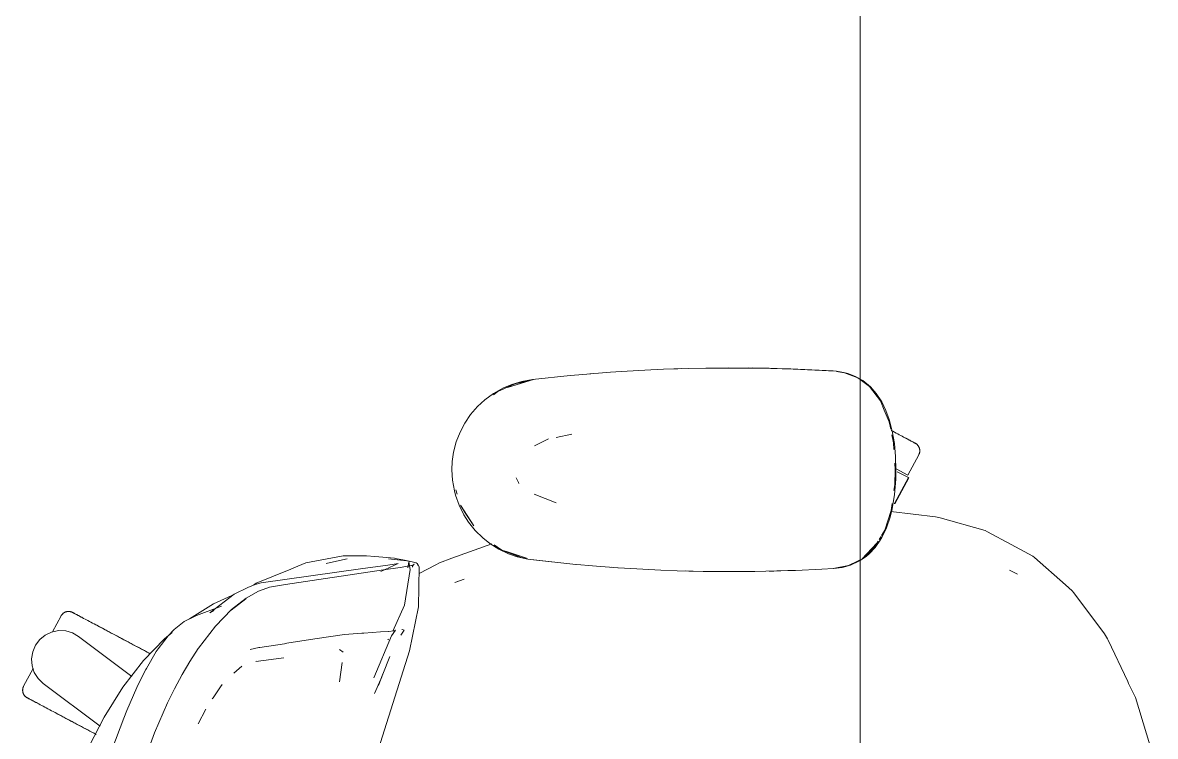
# Model space of a CAD drawing. Header units: millimetres. Extents: x 155927 to 317870, y -36033 to 97293.
# Drawn here: x 185145 to 185684, y 33683 to 34023 of the extents above; entities that cross this region are included whole.
import ezdxf

# ---------------------------------------------------------------- set-up
doc = ezdxf.new("R2010")
doc.units = ezdxf.units.MM
doc.header["$MEASUREMENT"] = 0
doc.layers.add('G-IMPT', color=8, linetype='CONTINUOUS', lineweight=9)
doc.layers.add('I-FURN', color=8, linetype='CONTINUOUS', lineweight=9)

msp = doc.modelspace()

# ---------------------------------------------------------------- linework, layer by layer
at = {"layer": 'G-IMPT'}
for p, q in [((185469.8, 33858.74), (185461.39, 33858.57)), ((185469.8, 33858.74), (185480.6, 33858.83)), ((185469.8, 33858.74), (185489.99, 33858.79)), ((185469.8, 33858.74), (185499.82, 33858.62)), ((185499.82, 33858.62), (185480.6, 33858.83)), ((185489.5, 33858.74), (185492.03, 33858.77)), ((185489.99, 33858.79), (185499.82, 33858.62)), ((185489.99, 33858.79), (185511.39, 33858.28)), ((185489.99, 33858.79), (185510.18, 33858.32)), ((185492.03, 33858.77), (185493.94, 33858.69)), ((185499.82, 33858.62), (185511.39, 33858.28)), ((185387.78, 33853.3), (185375.31, 33849.47)), ((185387.26, 33853.3), (185382.22, 33852.4)), ((185387.78, 33853.3), (185384.46, 33852.38)), ((185405.19, 33855.2), (185387.26, 33853.3)), ((185409.32, 33855.55), (185405.19, 33855.2)), ((185424.38, 33856.8), (185409.32, 33855.55)), ((185416.19, 33856.15), (185414.52, 33855.98)), ((185424.38, 33856.8), (185429.46, 33857.12)), ((185429.46, 33857.12), (185443.6, 33857.93)), ((185449.63, 33858.19), (185443.6, 33857.93)), ((185449.63, 33858.19), (185461.39, 33858.57)), ((185454.51, 33858.33), (185456.45, 33858.44)), ((185456.45, 33858.44), (185457.95, 33858.45)), ((185511.39, 33858.28), (185510.18, 33858.32)), ((185510.18, 33858.32), (185531.96, 33857.23)), ((185510.18, 33858.32), (185530.35, 33857.35)), ((185511.39, 33858.28), (185531.96, 33857.23)), ((185528.12, 33857.43), (185530.35, 33857.35)), ((185531.96, 33857.23), (185530.35, 33857.35)), ((185531.96, 33857.23), (185533.61, 33856.98)), ((185535.82, 33856.52), (185531.98, 33857.1)), ((185536, 33856.54), (185533.61, 33856.98)), ((185535.82, 33856.52), (185542.02, 33854.11)), ((185536, 33856.54), (185537.35, 33856.17)), ((185540.99, 33854.78), (185537.35, 33856.17)), ((185540.99, 33854.78), (185543.23, 33853.5)), ((185542.02, 33854.11), (185543.23, 33853.21)), ((185543.23, 33853.5), (185544.42, 33852.82)), ((185543.23, 33853.21), (185547.64, 33849.94)), ((185373.12, 33849.13), (185368.68, 33846.61)), ((185378.81, 33851.25), (185370.74, 33847.52)), ((185373.12, 33849.13), (185377.36, 33850.94)), ((185375.31, 33849.47), (185384.46, 33852.38)), ((185377.36, 33850.94), (185382.22, 33852.4)), ((185378.81, 33851.25), (185387.21, 33853.17)), ((185544.42, 33852.82), (185548.16, 33849.74)), ((185547.64, 33849.94), (185552.86, 33843.15)), ((185550.83, 33846.7), (185548.16, 33849.74)), ((185364.59, 33843.62), (185361.16, 33840.45)), ((185364.59, 33843.62), (185368.68, 33846.61)), ((185368.63, 33845.92), (185370.74, 33847.52)), ((185553.48, 33842.65), (185550.83, 33846.7)), ((185552.86, 33843.15), (185554.7, 33838.76)), ((185553.48, 33842.65), (185555.47, 33838.58)), ((185357.83, 33836.62), (185361.16, 33840.45)), ((185557.03, 33833.13), (185554.7, 33838.76)), ((185557.05, 33834.25), (185555.47, 33838.58)), ((185355, 33832.45), (185352.81, 33828.29)), ((185355, 33832.45), (185357.83, 33836.62)), ((185557.03, 33833.13), (185557.74, 33829.67)), ((185557.05, 33834.25), (185558.48, 33828.77)), ((185352.81, 33828.29), (185350.98, 33823.57)), ((185405.98, 33827.33), (185398.54, 33825.76)), ((185558.3, 33826.92), (185559.07, 33823.17)), ((185559.48, 33822.83), (185558.48, 33828.77)), ((185349.72, 33818.71), (185350.98, 33823.57)), ((185388.15, 33821.72), (185394.93, 33824.99)), ((185559.07, 33823.17), (185559.26, 33819.97)), ((185559.48, 33822.83), (185560.05, 33816.68)), ((185349.72, 33818.71), (185349.07, 33814.19)), ((185560.23, 33810.35), (185560.05, 33816.68)), ((185348.9, 33810.35), (185349.07, 33814.19)), ((185348.9, 33810.35), (185349.2, 33805.31)), ((185559.62, 33803.18), (185559.85, 33810.35)), ((185559.66, 33813.46), (185559.85, 33810.35)), ((185560.14, 33805.84), (185560.23, 33810.35)), ((185349.2, 33805.31), (185350.07, 33800.36)), ((185379.51, 33806.52), (185380.53, 33804.3)), ((185560.14, 33805.84), (185559.56, 33798.52)), ((185350.07, 33800.36), (185350.64, 33798.23)), ((185351.44, 33798.67), (185350.82, 33800.7)), ((185380.53, 33804.3), (185380.83, 33803.85)), ((185559.62, 33803.18), (185559.23, 33800.4)), ((185352.35, 33793.46), (185350.64, 33798.23)), ((185398.48, 33794.63), (185388.05, 33798.77)), ((185558.36, 33794.21), (185557.9, 33790.92)), ((185558.45, 33791.76), (185559.56, 33798.52)), ((185352.35, 33793.46), (185354.59, 33788.95)), ((185353, 33793.55), (185355.16, 33789.88)), ((185353, 33793.55), (185359.32, 33783.6)), ((185354.59, 33788.95), (185356.86, 33785.4)), ((185355.16, 33789.88), (185359.32, 33783.6)), ((185557.9, 33790.92), (185554.87, 33781.53)), ((185557.47, 33787.84), (185558.45, 33791.76)), ((185557.78, 33790.42), (185579.06, 33788)), ((185360.05, 33781.42), (185356.86, 33785.4)), ((185557.47, 33787.84), (185555.73, 33782.75)), ((185581.32, 33787.37), (185579.06, 33788)), ((185581.32, 33787.37), (185602.66, 33781.36)), ((185360.05, 33781.42), (185363.65, 33777.87)), ((185363.65, 33777.87), (185366.96, 33775.25)), ((185553.12, 33778.61), (185552.26, 33777.17)), ((185553.52, 33778.11), (185552.72, 33776.74)), ((185554.87, 33781.53), (185553.4, 33779.08)), ((185555.73, 33782.75), (185553.52, 33778.11)), ((185602.66, 33781.36), (185603.78, 33780.76)), ((185603.78, 33780.76), (185615.01, 33774.75)), ((185367.85, 33775.13), (185348.91, 33768.19)), ((185371.28, 33772.52), (185366.96, 33775.25)), ((185372.61, 33772.13), (185369.03, 33774.55)), ((185371.28, 33772.52), (185375.87, 33770.33)), ((185551.1, 33775.32), (185544.2, 33767.92)), ((185549.9, 33773.23), (185544.2, 33767.92)), ((185549.68, 33773.69), (185546.61, 33770.16)), ((185547.41, 33770.24), (185550.27, 33773.28)), ((185551.1, 33775.32), (185549.82, 33773.85)), ((185551.79, 33776.38), (185549.9, 33773.23)), ((185550.27, 33773.28), (185552.72, 33776.74)), ((185615.01, 33774.75), (185625.45, 33769.17)), ((185297.14, 33769.29), (185279.44, 33766.05)), ((185299, 33767.88), (185289.69, 33765.84)), ((185297.14, 33769.29), (185304.1, 33769.32)), ((185304.1, 33769.32), (185308.27, 33769.32)), ((185312.23, 33768.98), (185308.27, 33769.32)), ((185321.55, 33768.17), (185312.23, 33768.98)), ((185321.39, 33767.65), (185318.79, 33767.87)), ((185326.07, 33767.14), (185321.39, 33767.65)), ((185321.55, 33768.17), (185322.02, 33768.13)), ((185322.02, 33768.13), (185326.27, 33767.32)), ((185326.69, 33767.06), (185326.07, 33767.14)), ((185326.27, 33767.32), (185328.6, 33766.87)), ((185326.69, 33767.06), (185329.96, 33766.52)), ((185348.91, 33768.19), (185342.94, 33766)), ((185381.83, 33768.52), (185372.61, 33772.13)), ((185372.61, 33772.13), (185375.31, 33771.23)), ((185372.61, 33772.13), (185384.46, 33768.31)), ((185375.31, 33771.23), (185384.46, 33768.31)), ((185375.87, 33770.33), (185380, 33768.88)), ((185384.96, 33767.73), (185380, 33768.88)), ((185384.88, 33767.94), (185381.83, 33768.52)), ((185384.96, 33767.73), (185407.91, 33765.27)), ((185384.96, 33767.73), (185387.78, 33767.4)), ((185384.96, 33767.73), (185406.4, 33765.38)), ((185407.91, 33765.27), (185387.78, 33767.4)), ((185541.96, 33766.82), (185543.23, 33767.45)), ((185543.23, 33767.15), (185546.09, 33769.1)), ((185544.2, 33767.92), (185546.61, 33770.16)), ((185547.41, 33770.24), (185546.09, 33769.1)), ((185626.11, 33768.58), (185625.45, 33769.17)), ((185640.9, 33755.56), (185626.11, 33768.58)), ((185255.76, 33756.27), (185272.22, 33763.07)), ((185305.41, 33763.1), (185258.2, 33756.43)), ((185272.22, 33763.07), (185275.58, 33764.46)), ((185279.44, 33766.05), (185275.58, 33764.46)), ((185316.38, 33762.72), (185285.5, 33758.16)), ((185289.69, 33765.84), (185289.12, 33765.68)), ((185305.41, 33763.1), (185316.08, 33764.54)), ((185323.26, 33765.74), (185315.13, 33761.88)), ((185317.38, 33764.76), (185316.08, 33764.54)), ((185324.23, 33763.83), (185316.38, 33762.72)), ((185317.38, 33764.76), (185322.4, 33765.59)), ((185323.26, 33765.74), (185322.4, 33765.59)), ((185330.5, 33764.94), (185324.23, 33763.83)), ((185326.33, 33745.84), (185329.05, 33762.88)), ((185327.87, 33763.59), (185328.6, 33766.87)), ((185327.87, 33763.59), (185328.36, 33766.46)), ((185328.36, 33766.46), (185329.05, 33762.88)), ((185329.88, 33764.77), (185330.98, 33765.33)), ((185329.88, 33764.77), (185330.5, 33764.94)), ((185331.83, 33765.97), (185329.96, 33766.52)), ((185330.08, 33763.89), (185330.15, 33764.39)), ((185330.47, 33764.93), (185330.15, 33764.39)), ((185330.47, 33764.93), (185330.98, 33765.33)), ((185331.83, 33765.97), (185332.37, 33765.65)), ((185332.37, 33765.65), (185332.74, 33765.16)), ((185333.35, 33764.12), (185332.74, 33765.16)), ((185332.87, 33764.53), (185332.74, 33765.16)), ((185332.74, 33765.16), (185332.76, 33765.08)), ((185332.87, 33764.53), (185332.76, 33765.08)), ((185332.96, 33745.14), (185333.35, 33764.12)), ((185333.28, 33760.93), (185341.18, 33765.08)), ((185341.18, 33765.08), (185342.94, 33766)), ((185406.4, 33765.38), (185417.79, 33764.39)), ((185428.08, 33763.66), (185417.79, 33764.39)), ((185426.04, 33763.8), (185424.62, 33763.93)), ((185426.04, 33763.8), (185427.94, 33763.71)), ((185428.08, 33763.66), (185436.95, 33763.1)), ((185448.26, 33762.56), (185436.95, 33763.1)), ((185448.26, 33762.56), (185456.14, 33762.27)), ((185468.44, 33761.97), (185456.14, 33762.27)), ((185460.01, 33762.19), (185461.67, 33762.11)), ((185461.67, 33762.11), (185463.74, 33762.11)), ((185468.44, 33761.97), (185473.91, 33761.9)), ((185488.63, 33761.89), (185473.91, 33761.9)), ((185493.14, 33761.95), (185488.63, 33761.89)), ((185493.14, 33761.95), (185508.81, 33762.32)), ((185499.87, 33762.12), (185502.08, 33762.12)), ((185505.41, 33762.27), (185502.08, 33762.12)), ((185508.81, 33762.32), (185512.35, 33762.45)), ((185524.91, 33763.06), (185512.35, 33762.45)), ((185524.91, 33763.06), (185530.58, 33763.35)), ((185537.7, 33764.72), (185530.35, 33763.35)), ((185530.58, 33763.35), (185534.59, 33763.85)), ((185534.59, 33763.85), (185538.54, 33764.91)), ((185541.96, 33766.82), (185537.7, 33764.72)), ((185542.87, 33766.9), (185538.54, 33764.91)), ((185615.85, 33761.73), (185614.26, 33762.51)), ((185618.15, 33760.56), (185614.26, 33762.51)), ((185618.15, 33760.56), (185615.85, 33761.73)), ((185254.59, 33755.5), (185255.76, 33756.27)), ((185258.2, 33756.43), (185255.21, 33755.78)), ((185285.5, 33758.16), (185269.74, 33755.77)), ((185350.22, 33756.59), (185354.68, 33758.23)), ((185350.22, 33756.59), (185350.8, 33756.85)), ((185354.68, 33758.23), (185350.8, 33756.85)), ((185233.62, 33742.24), (185245.32, 33751.18)), ((185251.84, 33754.22), (185245.32, 33751.18)), ((185251.02, 33749.21), (185256.85, 33752.5)), ((185251.84, 33754.22), (185255.21, 33755.78)), ((185256.85, 33752.5), (185257.28, 33752.71)), ((185262.07, 33754.47), (185257.28, 33752.71)), ((185262.07, 33754.47), (185269.74, 33755.77)), ((185640.9, 33755.56), (185644.16, 33752.69)), ((185644.88, 33751.72), (185644.16, 33752.69)), ((185659.45, 33732.23), (185644.88, 33751.72)), ((185235.5, 33746.53), (185224.06, 33739.4)), ((185239.27, 33745.47), (185227.36, 33740.96)), ((185244.13, 33750.51), (185235.5, 33746.53)), ((185243.84, 33743.49), (185250.79, 33748.89)), ((185243.84, 33743.49), (185247.42, 33746.3)), ((185251.02, 33749.21), (185244.05, 33743.79)), ((185250.79, 33748.89), (185247.42, 33746.3)), ((185326.33, 33745.84), (185320.72, 33733.49)), ((185225.14, 33739.89), (185227.36, 33740.96)), ((185233.62, 33742.24), (185235.65, 33743.4)), ((185236.32, 33735.89), (185244.05, 33743.79)), ((185332.96, 33745.14), (185328.77, 33724.18)), ((185221.56, 33738.1), (185216.7, 33734.24)), ((185221.56, 33738.1), (185222.7, 33738.71)), ((185222.7, 33738.71), (185225.14, 33739.89)), ((185236.32, 33735.89), (185228.3, 33725.46)), ((185212.13, 33729.79), (185202.18, 33719.5)), ((185213.8, 33731.21), (185209.09, 33725.08)), ((185212.13, 33729.79), (185215.81, 33732.79)), ((185216.7, 33734.24), (185213.8, 33731.21)), ((185283.68, 33729.82), (185270.32, 33727.71)), ((185283.68, 33729.82), (185297.75, 33731.85)), ((185297.83, 33731.86), (185297.75, 33731.85)), ((185297.83, 33731.86), (185306.07, 33732.48)), ((185306.07, 33732.48), (185307.06, 33732.55)), ((185307.06, 33732.55), (185314.91, 33733.12)), ((185320.23, 33731.34), (185311.79, 33711.36)), ((185314.91, 33733.12), (185318.79, 33733.41)), ((185318.77, 33729.62), (185318.34, 33729.35)), ((185318.87, 33733.42), (185318.79, 33733.41)), ((185318.87, 33733.42), (185321.25, 33733.71)), ((185321.99, 33734), (185320.23, 33731.34)), ((185321.26, 33733.72), (185321.25, 33733.71)), ((185321.26, 33733.72), (185321.99, 33734)), ((185324.6, 33731.55), (185326.13, 33734.03)), ((185326.19, 33734.01), (185324.6, 33731.55)), ((185326.13, 33734.03), (185324.64, 33731.56)), ((185325.09, 33734.33), (185325.25, 33734.31)), ((185325.25, 33734.31), (185326.13, 33734.03)), ((185326.19, 33734.01), (185326.13, 33734.03)), ((185659.45, 33732.23), (185659.91, 33731.46)), ((185659.91, 33731.46), (185660.85, 33729.88)), ((185661.28, 33729.17), (185660.85, 33729.88)), ((185209.09, 33725.08), (185208.23, 33723.79)), ((185224.25, 33719.1), (185228.13, 33725.2)), ((185228.13, 33725.2), (185228.3, 33725.46)), ((185252.86, 33724.77), (185255.03, 33725.23)), ((185255.03, 33725.23), (185257.01, 33725.66)), ((185257.48, 33725.73), (185257.01, 33725.66)), ((185269.2, 33727.53), (185257.48, 33725.73)), ((185269.2, 33727.53), (185269.81, 33727.63)), ((185270.32, 33727.71), (185269.81, 33727.63)), ((185297.09, 33723.47), (185295.45, 33724.75)), ((185312.78, 33673.94), (185328.77, 33724.18)), ((185661.28, 33729.17), (185670.54, 33709.53)), ((185192.37, 33706.9), (185202.18, 33719.5)), ((185203.49, 33715.79), (185208.23, 33723.79)), ((185224.25, 33719.1), (185220.48, 33712.87)), ((185268.9, 33720.85), (185255.54, 33719.07)), ((185255.54, 33719.07), (185256.02, 33719.22)), ((185296.73, 33718.53), (185295.34, 33709.36)), ((185296.73, 33718.53), (185296.69, 33718.18)), ((185316.09, 33712.99), (185319.34, 33721.46)), ((185203.19, 33715.19), (185199.19, 33707.18)), ((185203.19, 33715.19), (185203.49, 33715.79)), ((185245.05, 33713.57), (185248.95, 33716.91)), ((185316.09, 33713.2), (185313.89, 33707.65)), ((185314.07, 33708.09), (185316.09, 33713.2)), ((185216.91, 33706.08), (185220.48, 33712.87)), ((185238.77, 33706.94), (185239.52, 33708.04)), ((185315.06, 33710.62), (185312.02, 33703.9)), ((185316.09, 33712.99), (185314.07, 33708.09)), ((185670.54, 33709.53), (185670.98, 33708.61)), ((185674.17, 33701.85), (185670.98, 33708.61)), ((185183.4, 33692.6), (185192.37, 33706.9)), ((185198.97, 33706.74), (185194.19, 33695.78)), ((185198.97, 33706.74), (185199.19, 33707.18)), ((185216.91, 33706.08), (185213.52, 33699.36)), ((185238.77, 33706.94), (185235.28, 33701.81)), ((185207.34, 33685.13), (185213.52, 33699.36)), ((185235.28, 33701.81), (185234.88, 33701.23)), ((185674.17, 33701.85), (185679.49, 33684.58)), ((185176.3, 33678.82), (185183.4, 33692.6)), ((185187.11, 33677.03), (185192.72, 33692.1)), ((185194.19, 33695.78), (185192.72, 33692.1)), ((185231.75, 33696.33), (185228.21, 33689.36)), ((185201.88, 33670.25), (185207.34, 33685.13)), ((185679.49, 33684.58), (185683.68, 33670.97))]:
    msp.add_line(p, q, dxfattribs=at)
at = {"layer": 'I-FURN'}
for p, q in [((185543.23, 34208.14), (185543.23, 32808.14)), ((185543.23, 32808.14), (185543.23, 34208.14)), ((185558.71, 33828.65), (185557.88, 33829.09)), ((185559.52, 33828.21), (185558.71, 33828.65)), ((185560.31, 33827.8), (185559.52, 33828.21)), ((185561.07, 33827.39), (185560.31, 33827.8)), ((185561.81, 33827), (185561.07, 33827.39)), ((185562.51, 33826.62), (185561.81, 33827)), ((185563.19, 33826.26), (185562.51, 33826.62)), ((185563.84, 33825.92), (185563.19, 33826.26)), ((185564.46, 33825.59), (185563.84, 33825.92)), ((185565.04, 33825.28), (185564.46, 33825.59)), ((185564.73, 33825.45), (185565.3, 33825.14)), ((185565.59, 33824.99), (185565.04, 33825.28)), ((185565.3, 33825.14), (185565.83, 33824.86)), ((185566.11, 33824.71), (185565.59, 33824.99)), ((185565.83, 33824.86), (185566.34, 33824.59)), ((185566.59, 33824.46), (185566.11, 33824.71)), ((185566.34, 33824.59), (185566.8, 33824.34)), ((185567.04, 33824.22), (185566.59, 33824.46)), ((185566.8, 33824.34), (185567.23, 33824.12)), ((185567.45, 33824), (185567.04, 33824.22)), ((185567.23, 33824.12), (185567.62, 33823.91)), ((185567.82, 33823.8), (185567.45, 33824)), ((185567.62, 33823.91), (185567.98, 33823.72)), ((185568.16, 33823.62), (185567.82, 33823.8)), ((185567.98, 33823.72), (185568.3, 33823.55)), ((185568.45, 33823.47), (185568.16, 33823.62)), ((185568.3, 33823.55), (185568.58, 33823.4)), ((185568.71, 33823.33), (185568.45, 33823.47)), ((185568.58, 33823.4), (185568.82, 33823.27)), ((185568.93, 33823.21), (185568.71, 33823.33)), ((185568.82, 33823.27), (185569.02, 33823.17)), ((185569.11, 33823.12), (185568.93, 33823.21)), ((185569.02, 33823.17), (185569.18, 33823.08)), ((185569.25, 33823.04), (185569.11, 33823.12)), ((185569.18, 33823.08), (185569.3, 33823.01)), ((185569.35, 33822.99), (185569.25, 33823.04)), ((185569.3, 33823.01), (185569.38, 33822.97)), ((185569.41, 33822.96), (185569.35, 33822.99)), ((185569.38, 33822.97), (185569.43, 33822.95)), ((185569.43, 33822.95), (185569.41, 33822.96)), ((185569.43, 33822.95), (185569.57, 33822.87)), ((185569.43, 33822.95), (185569.43, 33822.95)), ((185569.57, 33822.87), (185569.71, 33822.78)), ((185569.71, 33822.78), (185569.84, 33822.69)), ((185569.84, 33822.69), (185569.97, 33822.6)), ((185569.97, 33822.6), (185570.1, 33822.5)), ((185570.1, 33822.5), (185570.22, 33822.39)), ((185570.22, 33822.39), (185570.34, 33822.28)), ((185570.34, 33822.28), (185570.45, 33822.17)), ((185570.45, 33822.17), (185570.56, 33822.05)), ((185570.56, 33822.05), (185570.67, 33821.93)), ((185570.67, 33821.93), (185570.77, 33821.8)), ((185570.77, 33821.8), (185570.86, 33821.67)), ((185570.86, 33821.67), (185570.95, 33821.53)), ((185570.95, 33821.53), (185571.03, 33821.4)), ((185571.03, 33821.4), (185571.11, 33821.26)), ((185571.11, 33821.26), (185571.18, 33821.11)), ((185571.18, 33821.11), (185571.25, 33820.96)), ((185571.25, 33820.96), (185571.31, 33820.81)), ((185565.95, 33807.81), (185571.1, 33817.49)), ((185571.12, 33817.53), (185571.1, 33817.49)), ((185571.19, 33817.68), (185571.12, 33817.53)), ((185571.25, 33817.83), (185571.19, 33817.68)), ((185571.31, 33817.98), (185571.25, 33817.83)), ((185571.31, 33820.81), (185571.36, 33820.66)), ((185571.37, 33818.13), (185571.31, 33817.98)), ((185571.36, 33820.66), (185571.41, 33820.51)), ((185571.42, 33818.28), (185571.37, 33818.13)), ((185571.41, 33820.51), (185571.45, 33820.35)), ((185571.46, 33818.44), (185571.42, 33818.28)), ((185571.45, 33820.35), (185571.49, 33820.2)), ((185571.49, 33818.59), (185571.46, 33818.44)), ((185571.49, 33820.2), (185571.52, 33820.04)), ((185571.52, 33818.75), (185571.49, 33818.59)), ((185571.52, 33820.04), (185571.54, 33819.88)), ((185571.54, 33818.91), (185571.52, 33818.75)), ((185571.54, 33819.88), (185571.56, 33819.72)), ((185571.56, 33819.07), (185571.54, 33818.91)), ((185571.56, 33819.72), (185571.57, 33819.56)), ((185571.57, 33819.23), (185571.56, 33819.07)), ((185571.57, 33819.56), (185571.57, 33819.4)), ((185571.57, 33819.4), (185571.57, 33819.23)), ((185560.32, 33810.8), (185565.95, 33807.81)), ((185566.13, 33806.58), (185559.56, 33794.22)), ((185559.73, 33794.13), (185566.3, 33806.49)), ((185560.84, 33809.39), (185566.13, 33806.58)), ((185559.56, 33794.22), (185559.46, 33794.27)), ((185162.9, 33740.76), (185158.87, 33733.18)), ((185162.9, 33740.76), (185162.98, 33740.9)), ((185162.98, 33740.9), (185163.06, 33741.04)), ((185163.06, 33741.04), (185163.15, 33741.17)), ((185163.15, 33741.17), (185163.25, 33741.3)), ((185163.25, 33741.3), (185163.35, 33741.43)), ((185163.35, 33741.43), (185163.45, 33741.55)), ((185163.45, 33741.55), (185163.56, 33741.67)), ((185163.56, 33741.67), (185163.68, 33741.78)), ((185163.68, 33741.78), (185163.79, 33741.89)), ((185163.79, 33741.89), (185163.92, 33741.99)), ((185163.92, 33741.99), (185164.04, 33742.09)), ((185164.04, 33742.09), (185164.18, 33742.19)), ((185164.18, 33742.19), (185164.31, 33742.28)), ((185164.31, 33742.28), (185164.45, 33742.36)), ((185164.45, 33742.36), (185164.59, 33742.44)), ((185164.59, 33742.44), (185164.73, 33742.51)), ((185164.73, 33742.51), (185164.88, 33742.57)), ((185164.88, 33742.57), (185165.03, 33742.64)), ((185165.03, 33742.64), (185165.18, 33742.69)), ((185165.18, 33742.69), (185165.34, 33742.74)), ((185165.34, 33742.74), (185165.49, 33742.78)), ((185165.49, 33742.78), (185165.65, 33742.81)), ((185165.65, 33742.81), (185165.81, 33742.84)), ((185165.81, 33742.84), (185165.97, 33742.87)), ((185165.97, 33742.87), (185166.13, 33742.88)), ((185166.13, 33742.88), (185166.29, 33742.89)), ((185166.29, 33742.89), (185166.45, 33742.9)), ((185166.45, 33742.9), (185166.61, 33742.89)), ((185166.61, 33742.89), (185166.77, 33742.88)), ((185166.77, 33742.88), (185166.93, 33742.87)), ((185166.93, 33742.87), (185167.09, 33742.85)), ((185167.09, 33742.85), (185167.25, 33742.82)), ((185167.25, 33742.82), (185167.41, 33742.78)), ((185167.41, 33742.78), (185167.56, 33742.74)), ((185167.56, 33742.74), (185167.72, 33742.69)), ((185167.72, 33742.69), (185167.87, 33742.64)), ((185167.87, 33742.64), (185168.02, 33742.58)), ((185168.02, 33742.58), (185168.17, 33742.52)), ((185168.17, 33742.52), (185168.31, 33742.44)), ((185168.31, 33742.44), (185168.35, 33742.42)), ((185168.35, 33742.42), (185168.37, 33742.41)), ((185168.36, 33742.42), (185168.35, 33742.42)), ((185168.4, 33742.4), (185168.36, 33742.42)), ((185168.37, 33742.41), (185168.43, 33742.38)), ((185168.48, 33742.36), (185168.4, 33742.4)), ((185168.43, 33742.38), (185168.53, 33742.33)), ((185168.6, 33742.29), (185168.48, 33742.36)), ((185168.53, 33742.33), (185168.67, 33742.25)), ((185168.76, 33742.2), (185168.6, 33742.29)), ((185168.67, 33742.25), (185168.85, 33742.16)), ((185168.97, 33742.1), (185168.76, 33742.2)), ((185168.85, 33742.16), (185169.07, 33742.04)), ((185169.21, 33741.97), (185168.97, 33742.1)), ((185169.07, 33742.04), (185169.33, 33741.9)), ((185169.49, 33741.82), (185169.21, 33741.97)), ((185169.33, 33741.9), (185169.63, 33741.75)), ((185169.8, 33741.65), (185169.49, 33741.82)), ((185169.63, 33741.75), (185169.96, 33741.57)), ((185170.16, 33741.46), (185169.8, 33741.65)), ((185169.96, 33741.57), (185170.33, 33741.37)), ((185170.55, 33741.25), (185170.16, 33741.46)), ((185170.33, 33741.37), (185170.74, 33741.15)), ((185170.98, 33741.03), (185170.55, 33741.25)), ((185170.74, 33741.15), (185171.19, 33740.91)), ((185171.45, 33740.78), (185170.98, 33741.03)), ((185171.19, 33740.91), (185171.67, 33740.66)), ((185171.95, 33740.51), (185171.45, 33740.78)), ((185171.67, 33740.66), (185172.19, 33740.38)), ((185172.48, 33740.23), (185171.95, 33740.51)), ((185172.19, 33740.38), (185172.74, 33740.09)), ((185173.05, 33739.92), (185172.48, 33740.23)), ((185172.74, 33740.09), (185173.33, 33739.78)), ((185173.65, 33739.6), (185173.05, 33739.92)), ((185174.29, 33739.27), (185173.65, 33739.6)), ((185174.95, 33738.91), (185174.29, 33739.27)), ((185175.65, 33738.55), (185174.95, 33738.91)), ((185176.37, 33738.16), (185175.65, 33738.55)), ((185177.12, 33737.76), (185176.37, 33738.16)), ((185177.89, 33737.35), (185177.12, 33737.76)), ((185178.69, 33736.92), (185177.89, 33737.35)), ((185179.52, 33736.49), (185178.69, 33736.92)), ((185179.07, 33736.72), (185179.91, 33736.28)), ((185180.37, 33736.04), (185179.52, 33736.49)), ((185179.91, 33736.28), (185180.76, 33735.82)), ((185181.23, 33735.57), (185180.37, 33736.04)), ((185180.76, 33735.82), (185181.64, 33735.36)), ((185182.12, 33735.1), (185181.23, 33735.57)), ((185181.64, 33735.36), (185182.54, 33734.88)), ((185183.03, 33734.62), (185182.12, 33735.1)), ((185182.54, 33734.88), (185183.45, 33734.4)), ((185183.95, 33734.13), (185183.03, 33734.62)), ((185150.71, 33726.82), (185152.75, 33729.51)), ((185152.75, 33729.51), (185155.36, 33731.64)), ((185155.36, 33731.64), (185158.41, 33733.08)), ((185158.41, 33733.08), (185161.72, 33733.75)), ((185161.72, 33733.75), (185165.09, 33733.61)), ((185165.09, 33733.61), (185168.33, 33732.67)), ((185168.33, 33732.67), (185171.25, 33730.98)), ((185171.25, 33730.98), (185196.56, 33711.9)), ((185183.45, 33734.4), (185184.38, 33733.9)), ((185184.89, 33733.63), (185183.95, 33734.13)), ((185184.38, 33733.9), (185185.32, 33733.4)), ((185185.84, 33733.13), (185184.89, 33733.63)), ((185185.32, 33733.4), (185186.28, 33732.89)), ((185186.8, 33732.61), (185185.84, 33733.13)), ((185186.28, 33732.89), (185187.25, 33732.38)), ((185187.78, 33732.1), (185186.8, 33732.61)), ((185187.25, 33732.38), (185188.23, 33731.86)), ((185188.76, 33731.57), (185187.78, 33732.1)), ((185188.23, 33731.86), (185189.22, 33731.33)), ((185189.75, 33731.05), (185188.76, 33731.57)), ((185189.22, 33731.33), (185190.21, 33730.8)), ((185190.75, 33730.52), (185189.75, 33731.05)), ((185190.21, 33730.8), (185191.21, 33730.27)), ((185191.75, 33729.98), (185190.75, 33730.52)), ((185191.21, 33730.27), (185192.21, 33729.74)), ((185192.75, 33729.45), (185191.75, 33729.98)), ((185192.21, 33729.74), (185193.22, 33729.2)), ((185193.76, 33728.91), (185192.75, 33729.45)), ((185149.39, 33723.71), (185150.71, 33726.82)), ((185193.22, 33729.2), (185194.22, 33728.67)), ((185194.76, 33728.38), (185193.76, 33728.91)), ((185194.22, 33728.67), (185195.23, 33728.13)), ((185195.77, 33727.85), (185194.76, 33728.38)), ((185195.23, 33728.13), (185196.23, 33727.6)), ((185196.77, 33727.32), (185195.77, 33727.85)), ((185196.23, 33727.6), (185197.22, 33727.07)), ((185197.76, 33726.79), (185196.77, 33727.32)), ((185197.22, 33727.07), (185198.22, 33726.55)), ((185198.75, 33726.26), (185197.76, 33726.79)), ((185198.22, 33726.55), (185199.2, 33726.02)), ((185199.73, 33725.74), (185198.75, 33726.26)), ((185199.2, 33726.02), (185200.17, 33725.5)), ((185200.7, 33725.23), (185199.73, 33725.74)), ((185200.17, 33725.5), (185201.14, 33724.99)), ((185201.65, 33724.72), (185200.7, 33725.23)), ((185201.14, 33724.99), (185202.09, 33724.49)), ((185202.6, 33724.22), (185201.65, 33724.72)), ((185202.09, 33724.49), (185203.03, 33723.99)), ((185203.53, 33723.72), (185202.6, 33724.22)), ((185203.03, 33723.99), (185203.95, 33723.5)), ((185148.84, 33720.39), (185149.39, 33723.71)), ((185149.11, 33717.02), (185148.84, 33720.39)), ((185204.44, 33723.24), (185203.53, 33723.72)), ((185203.95, 33723.5), (185204.85, 33723.02)), ((185205.34, 33722.76), (185204.44, 33723.24)), ((185149.56, 33715.67), (185145.09, 33707.26)), ((185150.17, 33713.82), (185149.11, 33717.02)), ((185151.97, 33710.97), (185150.17, 33713.82)), ((185154.4, 33708.63), (185151.97, 33710.97)), ((185181.47, 33688.23), (185154.4, 33708.63)), ((185144.62, 33705.52), (185144.63, 33705.68)), ((185144.62, 33705.36), (185144.62, 33705.52)), ((185144.62, 33705.2), (185144.62, 33705.36)), ((185144.63, 33705.04), (185144.62, 33705.2)), ((185144.63, 33705.68), (185144.64, 33705.84)), ((185144.65, 33704.88), (185144.63, 33705.04)), ((185144.64, 33705.84), (185144.67, 33706)), ((185144.67, 33704.72), (185144.65, 33704.88)), ((185144.67, 33706), (185144.7, 33706.16)), ((185144.7, 33704.56), (185144.67, 33704.72)), ((185144.7, 33706.16), (185144.73, 33706.32)), ((185144.73, 33704.4), (185144.7, 33704.56)), ((185144.73, 33706.32), (185144.77, 33706.47)), ((185144.78, 33704.25), (185144.73, 33704.4)), ((185144.77, 33706.47), (185144.82, 33706.63)), ((185144.82, 33704.09), (185144.78, 33704.25)), ((185144.82, 33706.63), (185144.87, 33706.78)), ((185144.88, 33703.94), (185144.82, 33704.09)), ((185144.87, 33706.78), (185144.93, 33706.93)), ((185144.94, 33703.79), (185144.88, 33703.94)), ((185144.93, 33706.93), (185145, 33707.08)), ((185145, 33703.64), (185144.94, 33703.79)), ((185145, 33707.08), (185145.07, 33707.22)), ((185145.08, 33703.5), (185145, 33703.64)), ((185145.07, 33707.22), (185145.09, 33707.26)), ((185145.15, 33703.36), (185145.08, 33703.5)), ((185145.24, 33703.22), (185145.15, 33703.36)), ((185145.33, 33703.08), (185145.24, 33703.22)), ((185145.42, 33702.95), (185145.33, 33703.08)), ((185145.52, 33702.83), (185145.42, 33702.95)), ((185145.62, 33702.7), (185145.52, 33702.83)), ((185145.73, 33702.58), (185145.62, 33702.7)), ((185145.85, 33702.47), (185145.73, 33702.58)), ((185145.96, 33702.36), (185145.85, 33702.47)), ((185146.09, 33702.26), (185145.96, 33702.36)), ((185146.21, 33702.16), (185146.09, 33702.26)), ((185146.34, 33702.06), (185146.21, 33702.16)), ((185146.48, 33701.97), (185146.34, 33702.06)), ((185146.61, 33701.89), (185146.48, 33701.97)), ((185146.75, 33701.81), (185146.61, 33701.89)), ((185146.76, 33701.81), (185146.75, 33701.81)), ((185146.75, 33701.81), (185146.78, 33701.8)), ((185146.8, 33701.78), (185146.76, 33701.81)), ((185146.78, 33701.8), (185146.84, 33701.77)), ((185146.88, 33701.74), (185146.8, 33701.78)), ((185146.84, 33701.77), (185146.94, 33701.71)), ((185147.01, 33701.68), (185146.88, 33701.74)), ((185146.94, 33701.71), (185147.08, 33701.64)), ((185147.17, 33701.59), (185147.01, 33701.68)), ((185147.08, 33701.64), (185147.26, 33701.54)), ((185147.37, 33701.48), (185147.17, 33701.59)), ((185147.26, 33701.54), (185147.48, 33701.43)), ((185147.61, 33701.35), (185147.37, 33701.48)), ((185147.48, 33701.43), (185147.73, 33701.29)), ((185147.89, 33701.21), (185147.61, 33701.35)), ((185147.73, 33701.29), (185148.03, 33701.13)), ((185148.21, 33701.04), (185147.89, 33701.21)), ((185148.03, 33701.13), (185148.37, 33700.95)), ((185148.56, 33700.85), (185148.21, 33701.04)), ((185148.37, 33700.95), (185148.74, 33700.75)), ((185148.96, 33700.64), (185148.56, 33700.85)), ((185148.74, 33700.75), (185149.15, 33700.54)), ((185149.39, 33700.41), (185148.96, 33700.64)), ((185149.15, 33700.54), (185149.6, 33700.3)), ((185149.85, 33700.16), (185149.39, 33700.41)), ((185149.6, 33700.3), (185150.08, 33700.04)), ((185150.35, 33699.9), (185149.85, 33700.16)), ((185150.08, 33700.04), (185150.59, 33699.77)), ((185150.89, 33699.61), (185150.35, 33699.9)), ((185150.59, 33699.77), (185151.15, 33699.47)), ((185151.46, 33699.31), (185150.89, 33699.61)), ((185151.15, 33699.47), (185151.73, 33699.16)), ((185151.73, 33699.16), (185152.35, 33698.84)), ((185152.35, 33698.84), (185152.99, 33698.49)), ((185152.99, 33698.49), (185153.67, 33698.13)), ((185153.67, 33698.13), (185154.38, 33697.76)), ((185154.38, 33697.76), (185155.11, 33697.36)), ((185155.11, 33697.36), (185155.88, 33696.96)), ((185155.88, 33696.96), (185156.66, 33696.54)), ((185156.66, 33696.54), (185157.48, 33696.11)), ((185157.48, 33696.11), (185158.31, 33695.66)), ((185158.31, 33695.66), (185159.17, 33695.21)), ((185159.17, 33695.21), (185160.04, 33694.74)), ((185160.04, 33694.74), (185160.94, 33694.27)), ((185161.43, 33694.01), (185160.53, 33694.49)), ((185160.94, 33694.27), (185161.85, 33693.78)), ((185162.35, 33693.51), (185161.43, 33694.01)), ((185161.85, 33693.78), (185162.78, 33693.29)), ((185163.29, 33693.02), (185162.35, 33693.51)), ((185162.78, 33693.29), (185163.73, 33692.78)), ((185164.24, 33692.51), (185163.29, 33693.02)), ((185163.73, 33692.78), (185164.69, 33692.28)), ((185165.21, 33692), (185164.24, 33692.51)), ((185164.69, 33692.28), (185165.65, 33691.76)), ((185166.18, 33691.48), (185165.21, 33692)), ((185165.65, 33691.76), (185166.63, 33691.24)), ((185167.16, 33690.96), (185166.18, 33691.48)), ((185166.63, 33691.24), (185167.62, 33690.72)), ((185168.16, 33690.43), (185167.16, 33690.96)), ((185167.62, 33690.72), (185168.61, 33690.19)), ((185169.15, 33689.9), (185168.16, 33690.43)), ((185168.61, 33690.19), (185169.61, 33689.66)), ((185170.15, 33689.37), (185169.15, 33689.9)), ((185169.61, 33689.66), (185170.62, 33689.12)), ((185171.16, 33688.83), (185170.15, 33689.37)), ((185170.62, 33689.12), (185171.62, 33688.59)), ((185172.16, 33688.3), (185171.16, 33688.83)), ((185171.62, 33688.59), (185172.63, 33688.05)), ((185173.17, 33687.76), (185172.16, 33688.3)), ((185172.63, 33688.05), (185173.63, 33687.52)), ((185174.17, 33687.23), (185173.17, 33687.76)), ((185173.63, 33687.52), (185174.63, 33686.99)), ((185175.17, 33686.7), (185174.17, 33687.23)), ((185174.63, 33686.99), (185175.63, 33686.46)), ((185176.16, 33686.17), (185175.17, 33686.7)), ((185175.63, 33686.46), (185176.62, 33685.93)), ((185177.15, 33685.65), (185176.16, 33686.17)), ((185176.62, 33685.93), (185177.6, 33685.41)), ((185178.13, 33685.13), (185177.15, 33685.65)), ((185177.6, 33685.41), (185178.58, 33684.89)), ((185179.1, 33684.61), (185178.13, 33685.13)), ((185178.58, 33684.89), (185179.54, 33684.38))]:
    msp.add_line(p, q, dxfattribs=at)

doc.saveas('drawing.dxf')
